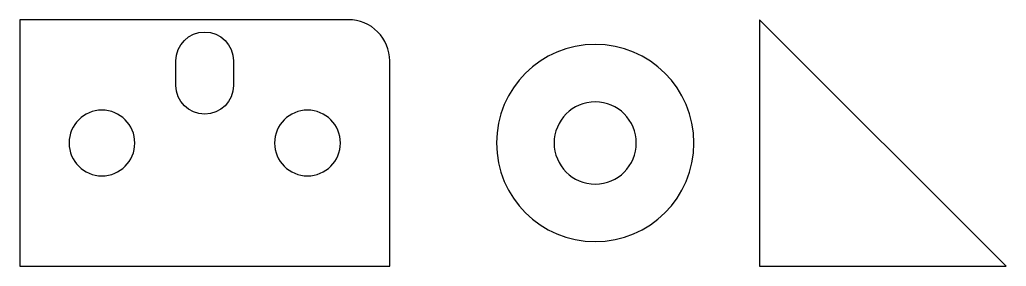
# Model space of a CAD drawing. Header units: millimetres. Extents: x 0 to 240, y 0 to 60.
import ezdxf

# ---------------------------------------------------------------- set-up
doc = ezdxf.new("R2010")
doc.units = ezdxf.units.MM

msp = doc.modelspace()

# ---------------------------------------------------------------- linework, layer by layer
at = {"layer": 'HOLE'}
for points in [[(38, 44), (38, 50, -1), (52, 50), (52, 44, -1)], [(150, 30, 1), (130, 30, 1)], [(28, 30, 1), (12, 30, 1)], [(78, 30, 1), (62, 30, 1)]]:
    msp.add_lwpolyline(points, format="xyb", close=True, dxfattribs=at)
at = {"layer": 'OUTLINE'}
for points in [[(0, 0), (90, 0), (90, 50, 0.414214), (80, 60), (0, 60)], [(164, 30, 1), (116, 30, 1)]]:
    msp.add_lwpolyline(points, format="xyb", close=True, dxfattribs=at)
msp.add_lwpolyline([(180, 0), (240, 0), (180, 60)], close=True, dxfattribs=at)

doc.saveas('drawing.dxf')
